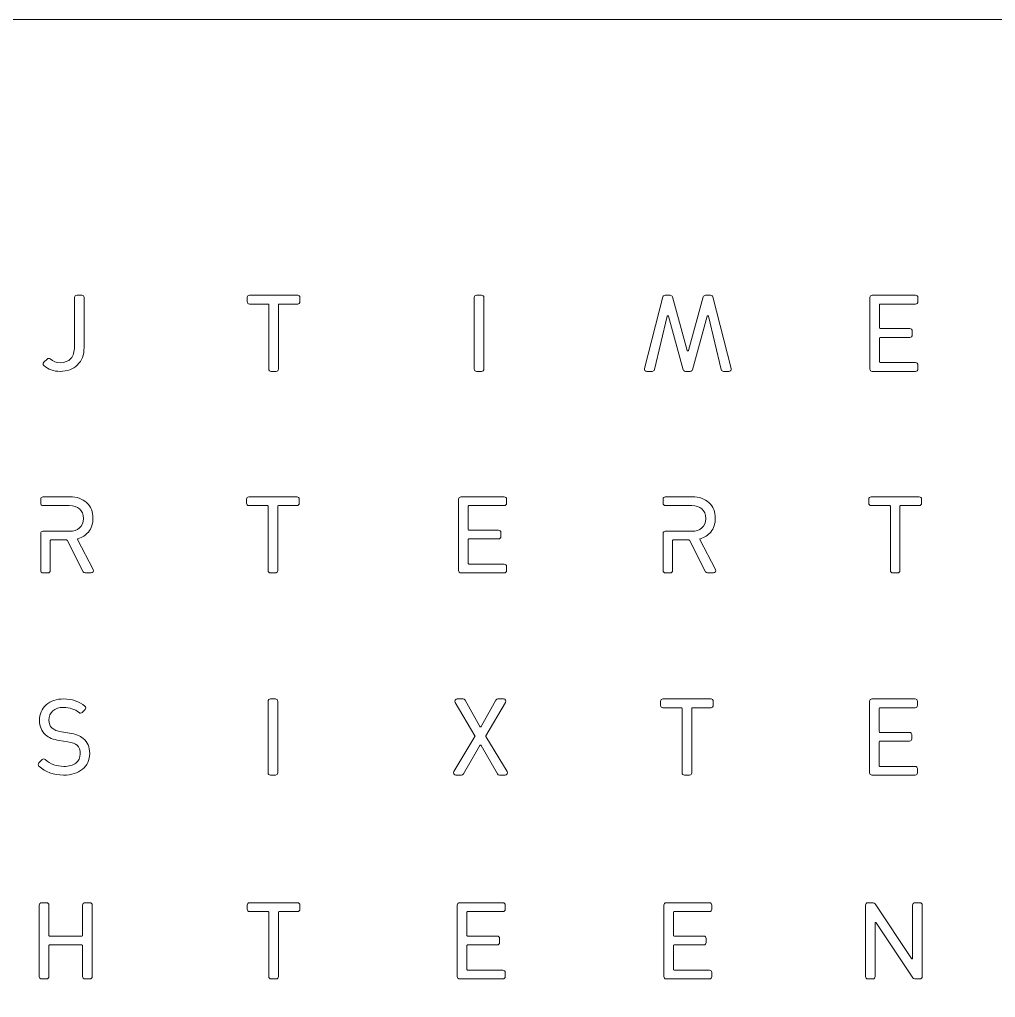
# Model space of a CAD drawing. Header units: millimetres. Extents: x -10 to 590, y -10 to 590.
# Drawn here: x 133 to 290.2, y 432.6 to 590.2 of the extents above; entities that cross this region are included whole.
import ezdxf

# ---------------------------------------------------------------- set-up
doc = ezdxf.new("R2010")
doc.units = ezdxf.units.MM
doc.header["$MEASUREMENT"] = 0
doc.layers.add('Layer 1', color=7, linetype='Continuous', lineweight=0)

msp = doc.modelspace()

# ---------------------------------------------------------------- linework, layer by layer
at = {"layer": 'Layer 1', "color": 18, "lineweight": 9, "true_color": 0x000000}
msp.add_lwpolyline([(590.16, -9.84), (-9.84, -9.84), (-9.84, 590.16), (590.16, 590.16)], close=True, dxfattribs=at)
at = {"layer": 'Layer 1', "color": 250, "lineweight": 9, "true_color": 0x231f20}
for points, knots in [([(139.58, 533.48), (138.54, 533.48), (137.66, 533.79), (136.95, 534.41), (136.88, 534.48), (136.83, 534.57), (136.83, 534.67), (136.83, 534.78), (136.87, 534.88), (136.94, 534.95), (136.94, 534.95), (137.46, 535.47), (137.46, 535.47), (137.6, 535.61), (137.81, 535.61), (137.96, 535.48), (138.42, 535.08), (138.97, 534.88), (139.58, 534.88), (140.32, 534.88), (140.9, 535.11), (141.29, 535.55), (141.69, 535.99), (141.89, 536.65), (141.89, 537.49), (141.89, 537.49), (141.89, 545.38), (141.89, 545.38), (141.89, 545.58), (142.06, 545.74), (142.26, 545.74), (142.26, 545.74), (143.06, 545.74), (143.06, 545.74), (143.26, 545.74), (143.43, 545.58), (143.43, 545.38), (143.43, 545.38), (143.43, 537.32), (143.43, 537.32), (143.43, 536.15), (143.07, 535.21), (142.36, 534.52), (141.65, 533.83), (140.72, 533.48), (139.58, 533.48)], [0, 0, 0, 0, 1, 1, 1, 2, 2, 2, 3, 3, 3, 4, 4, 4, 5, 5, 5, 6, 6, 6, 7, 7, 7, 8, 8, 8, 9, 9, 9, 10, 10, 10, 11, 11, 11, 12, 12, 12, 13, 13, 13, 14, 14, 14, 15, 15, 15, 15]), ([(174.35, 533.48), (174.35, 533.48), (173.54, 533.48), (173.54, 533.48), (173.34, 533.48), (173.17, 533.65), (173.17, 533.85), (173.17, 533.85), (173.17, 544.23), (173.17, 544.23), (173.17, 544.29), (173.12, 544.33), (173.06, 544.33), (173.06, 544.33), (170.07, 544.33), (170.07, 544.33), (169.86, 544.33), (169.7, 544.5), (169.7, 544.7), (169.7, 544.7), (169.7, 545.38), (169.7, 545.38), (169.7, 545.58), (169.86, 545.74), (170.07, 545.74), (170.07, 545.74), (177.82, 545.74), (177.82, 545.74), (178.02, 545.74), (178.19, 545.58), (178.19, 545.38), (178.19, 545.38), (178.19, 544.7), (178.19, 544.7), (178.19, 544.5), (178.02, 544.33), (177.82, 544.33), (177.82, 544.33), (174.82, 544.33), (174.82, 544.33), (174.76, 544.33), (174.72, 544.29), (174.72, 544.23), (174.72, 544.23), (174.72, 533.85), (174.72, 533.85), (174.72, 533.65), (174.55, 533.48), (174.35, 533.48)], [0, 0, 0, 0, 1, 1, 1, 2, 2, 2, 3, 3, 3, 4, 4, 4, 5, 5, 5, 6, 6, 6, 7, 7, 7, 8, 8, 8, 9, 9, 9, 10, 10, 10, 11, 11, 11, 12, 12, 12, 13, 13, 13, 14, 14, 14, 15, 15, 15, 16, 16, 16, 16]), ([(207.43, 533.48), (207.43, 533.48), (206.62, 533.48), (206.62, 533.48), (206.42, 533.48), (206.25, 533.65), (206.25, 533.85), (206.25, 533.85), (206.25, 545.38), (206.25, 545.38), (206.25, 545.58), (206.42, 545.74), (206.62, 545.74), (206.62, 545.74), (207.43, 545.74), (207.43, 545.74), (207.63, 545.74), (207.8, 545.58), (207.8, 545.38), (207.8, 545.38), (207.8, 533.85), (207.8, 533.85), (207.8, 533.65), (207.63, 533.48), (207.43, 533.48)], [0, 0, 0, 0, 1, 1, 1, 2, 2, 2, 3, 3, 3, 4, 4, 4, 5, 5, 5, 6, 6, 6, 7, 7, 7, 8, 8, 8, 8]), ([(247.26, 533.48), (247.26, 533.48), (246.38, 533.48), (246.38, 533.48), (246.21, 533.48), (246.06, 533.6), (246.02, 533.76), (246.02, 533.76), (243.94, 542.36), (243.94, 542.36), (243.92, 542.44), (243.86, 542.44), (243.84, 542.44), (243.82, 542.44), (243.76, 542.43), (243.74, 542.36), (243.74, 542.36), (241.38, 533.75), (241.38, 533.75), (241.34, 533.59), (241.19, 533.48), (241.03, 533.48), (241.03, 533.48), (240.24, 533.48), (240.24, 533.48), (240.08, 533.48), (239.93, 533.59), (239.89, 533.75), (239.89, 533.75), (237.53, 542.36), (237.53, 542.36), (237.51, 542.44), (237.45, 542.44), (237.43, 542.44), (237.41, 542.44), (237.35, 542.43), (237.33, 542.36), (237.33, 542.36), (235.25, 533.76), (235.25, 533.76), (235.21, 533.6), (235.06, 533.48), (234.89, 533.48), (234.89, 533.48), (234.01, 533.48), (234.01, 533.48), (233.9, 533.48), (233.79, 533.53), (233.72, 533.62), (233.65, 533.71), (233.63, 533.83), (233.66, 533.94), (233.66, 533.94), (236.6, 545.47), (236.6, 545.47), (236.64, 545.63), (236.79, 545.74), (236.96, 545.74), (236.96, 545.74), (237.79, 545.74), (237.79, 545.74), (237.96, 545.74), (238.1, 545.63), (238.15, 545.47), (238.15, 545.47), (240.53, 536.87), (240.53, 536.87), (240.55, 536.8), (240.62, 536.79), (240.64, 536.79), (240.65, 536.79), (240.72, 536.8), (240.74, 536.87), (240.74, 536.87), (243.12, 545.47), (243.12, 545.47), (243.17, 545.63), (243.31, 545.74), (243.48, 545.74), (243.48, 545.74), (244.31, 545.74), (244.31, 545.74), (244.48, 545.74), (244.63, 545.63), (244.67, 545.47), (244.67, 545.47), (247.61, 533.94), (247.61, 533.94), (247.64, 533.83), (247.62, 533.71), (247.55, 533.62), (247.48, 533.53), (247.37, 533.48), (247.26, 533.48)], [0, 0, 0, 0, 1, 1, 1, 2, 2, 2, 3, 3, 3, 4, 4, 4, 5, 5, 5, 6, 6, 6, 7, 7, 7, 8, 8, 8, 9, 9, 9, 10, 10, 10, 11, 11, 11, 12, 12, 12, 13, 13, 13, 14, 14, 14, 15, 15, 15, 16, 16, 16, 17, 17, 17, 18, 18, 18, 19, 19, 19, 20, 20, 20, 21, 21, 21, 22, 22, 22, 23, 23, 23, 24, 24, 24, 25, 25, 25, 26, 26, 26, 27, 27, 27, 28, 28, 28, 29, 29, 29, 30, 30, 30, 31, 31, 31, 31]), ([(277.3, 533.48), (277.3, 533.48), (270.32, 533.48), (270.32, 533.48), (270.12, 533.48), (269.95, 533.65), (269.95, 533.85), (269.95, 533.85), (269.95, 545.38), (269.95, 545.38), (269.95, 545.58), (270.12, 545.74), (270.32, 545.74), (270.32, 545.74), (277.3, 545.74), (277.3, 545.74), (277.5, 545.74), (277.67, 545.58), (277.67, 545.38), (277.67, 545.38), (277.67, 544.7), (277.67, 544.7), (277.67, 544.5), (277.5, 544.33), (277.3, 544.33), (277.3, 544.33), (271.6, 544.33), (271.6, 544.33), (271.55, 544.33), (271.5, 544.29), (271.5, 544.23), (271.5, 544.23), (271.5, 540.47), (271.5, 540.47), (271.5, 540.42), (271.55, 540.37), (271.6, 540.37), (271.6, 540.37), (276.39, 540.37), (276.39, 540.37), (276.59, 540.37), (276.76, 540.2), (276.76, 540), (276.76, 540), (276.76, 539.33), (276.76, 539.33), (276.76, 539.12), (276.59, 538.96), (276.39, 538.96), (276.39, 538.96), (271.6, 538.96), (271.6, 538.96), (271.55, 538.96), (271.5, 538.91), (271.5, 538.85), (271.5, 538.85), (271.5, 535), (271.5, 535), (271.5, 534.94), (271.55, 534.89), (271.6, 534.89), (271.6, 534.89), (277.3, 534.89), (277.3, 534.89), (277.5, 534.89), (277.67, 534.73), (277.67, 534.52), (277.67, 534.52), (277.67, 533.85), (277.67, 533.85), (277.67, 533.65), (277.5, 533.48), (277.3, 533.48)], [0, 0, 0, 0, 1, 1, 1, 2, 2, 2, 3, 3, 3, 4, 4, 4, 5, 5, 5, 6, 6, 6, 7, 7, 7, 8, 8, 8, 9, 9, 9, 10, 10, 10, 11, 11, 11, 12, 12, 12, 13, 13, 13, 14, 14, 14, 15, 15, 15, 16, 16, 16, 17, 17, 17, 18, 18, 18, 19, 19, 19, 20, 20, 20, 21, 21, 21, 22, 22, 22, 23, 23, 23, 24, 24, 24, 24]), ([(144.57, 501.01), (144.57, 501.01), (143.61, 501.01), (143.61, 501.01), (143.47, 501.01), (143.34, 501.09), (143.28, 501.21), (143.28, 501.21), (140.68, 506.28), (140.68, 506.28), (140.66, 506.31), (140.63, 506.33), (140.59, 506.33), (140.59, 506.33), (138.09, 506.33), (138.09, 506.33), (138.03, 506.33), (137.98, 506.29), (137.98, 506.23), (137.98, 506.23), (137.98, 501.38), (137.98, 501.38), (137.98, 501.17), (137.82, 501.01), (137.61, 501.01), (137.61, 501.01), (136.81, 501.01), (136.81, 501.01), (136.6, 501.01), (136.44, 501.17), (136.44, 501.38), (136.44, 501.38), (136.44, 507.36), (136.44, 507.36), (136.44, 507.56), (136.6, 507.73), (136.81, 507.73), (136.81, 507.73), (141.05, 507.73), (141.05, 507.73), (141.75, 507.73), (142.31, 507.91), (142.71, 508.26), (143.11, 508.61), (143.32, 509.12), (143.32, 509.79), (143.32, 510.46), (143.12, 510.96), (142.7, 511.32), (142.29, 511.68), (141.74, 511.86), (141.05, 511.86), (141.05, 511.86), (136.81, 511.86), (136.81, 511.86), (136.6, 511.86), (136.44, 512.03), (136.44, 512.23), (136.44, 512.23), (136.44, 512.9), (136.44, 512.9), (136.44, 513.11), (136.6, 513.27), (136.81, 513.27), (136.81, 513.27), (141.17, 513.27), (141.17, 513.27), (142.26, 513.27), (143.15, 512.96), (143.83, 512.34), (144.51, 511.71), (144.86, 510.86), (144.86, 509.8), (144.86, 508.92), (144.61, 508.18), (144.12, 507.6), (143.69, 507.09), (143.13, 506.73), (142.45, 506.53), (142.41, 506.52), (142.38, 506.5), (142.37, 506.47), (142.36, 506.45), (142.35, 506.42), (142.37, 506.38), (142.37, 506.38), (144.9, 501.55), (144.9, 501.55), (144.96, 501.43), (144.96, 501.3), (144.89, 501.19), (144.82, 501.08), (144.7, 501.01), (144.57, 501.01)], [0, 0, 0, 0, 1, 1, 1, 2, 2, 2, 3, 3, 3, 4, 4, 4, 5, 5, 5, 6, 6, 6, 7, 7, 7, 8, 8, 8, 9, 9, 9, 10, 10, 10, 11, 11, 11, 12, 12, 12, 13, 13, 13, 14, 14, 14, 15, 15, 15, 16, 16, 16, 17, 17, 17, 18, 18, 18, 19, 19, 19, 20, 20, 20, 21, 21, 21, 22, 22, 22, 23, 23, 23, 24, 24, 24, 25, 25, 25, 26, 26, 26, 27, 27, 27, 28, 28, 28, 29, 29, 29, 30, 30, 30, 31, 31, 31, 31]), ([(174.24, 501.01), (174.24, 501.01), (173.43, 501.01), (173.43, 501.01), (173.23, 501.01), (173.06, 501.17), (173.06, 501.38), (173.06, 501.38), (173.06, 511.76), (173.06, 511.76), (173.06, 511.82), (173.01, 511.86), (172.96, 511.86), (172.96, 511.86), (169.96, 511.86), (169.96, 511.86), (169.75, 511.86), (169.59, 512.03), (169.59, 512.23), (169.59, 512.23), (169.59, 512.9), (169.59, 512.9), (169.59, 513.11), (169.75, 513.27), (169.96, 513.27), (169.96, 513.27), (177.71, 513.27), (177.71, 513.27), (177.91, 513.27), (178.08, 513.11), (178.08, 512.9), (178.08, 512.9), (178.08, 512.23), (178.08, 512.23), (178.08, 512.03), (177.91, 511.86), (177.71, 511.86), (177.71, 511.86), (174.71, 511.86), (174.71, 511.86), (174.65, 511.86), (174.61, 511.82), (174.61, 511.76), (174.61, 511.76), (174.61, 501.38), (174.61, 501.38), (174.61, 501.17), (174.44, 501.01), (174.24, 501.01)], [0, 0, 0, 0, 1, 1, 1, 2, 2, 2, 3, 3, 3, 4, 4, 4, 5, 5, 5, 6, 6, 6, 7, 7, 7, 8, 8, 8, 9, 9, 9, 10, 10, 10, 11, 11, 11, 12, 12, 12, 13, 13, 13, 14, 14, 14, 15, 15, 15, 16, 16, 16, 16]), ([(211.08, 501.01), (211.08, 501.01), (204.1, 501.01), (204.1, 501.01), (203.9, 501.01), (203.73, 501.17), (203.73, 501.38), (203.73, 501.38), (203.73, 512.9), (203.73, 512.9), (203.73, 513.11), (203.9, 513.27), (204.1, 513.27), (204.1, 513.27), (211.08, 513.27), (211.08, 513.27), (211.28, 513.27), (211.45, 513.11), (211.45, 512.9), (211.45, 512.9), (211.45, 512.23), (211.45, 512.23), (211.45, 512.03), (211.28, 511.86), (211.08, 511.86), (211.08, 511.86), (205.39, 511.86), (205.39, 511.86), (205.33, 511.86), (205.28, 511.82), (205.28, 511.76), (205.28, 511.76), (205.28, 508), (205.28, 508), (205.28, 507.94), (205.33, 507.9), (205.39, 507.9), (205.39, 507.9), (210.17, 507.9), (210.17, 507.9), (210.37, 507.9), (210.54, 507.73), (210.54, 507.53), (210.54, 507.53), (210.54, 506.86), (210.54, 506.86), (210.54, 506.65), (210.37, 506.49), (210.17, 506.49), (210.17, 506.49), (205.39, 506.49), (205.39, 506.49), (205.33, 506.49), (205.28, 506.44), (205.28, 506.38), (205.28, 506.38), (205.28, 502.52), (205.28, 502.52), (205.28, 502.47), (205.33, 502.42), (205.39, 502.42), (205.39, 502.42), (211.08, 502.42), (211.08, 502.42), (211.28, 502.42), (211.45, 502.25), (211.45, 502.05), (211.45, 502.05), (211.45, 501.38), (211.45, 501.38), (211.45, 501.17), (211.28, 501.01), (211.08, 501.01)], [0, 0, 0, 0, 1, 1, 1, 2, 2, 2, 3, 3, 3, 4, 4, 4, 5, 5, 5, 6, 6, 6, 7, 7, 7, 8, 8, 8, 9, 9, 9, 10, 10, 10, 11, 11, 11, 12, 12, 12, 13, 13, 13, 14, 14, 14, 15, 15, 15, 16, 16, 16, 17, 17, 17, 18, 18, 18, 19, 19, 19, 20, 20, 20, 21, 21, 21, 22, 22, 22, 23, 23, 23, 24, 24, 24, 24]), ([(244.77, 501.01), (244.77, 501.01), (243.81, 501.01), (243.81, 501.01), (243.67, 501.01), (243.55, 501.09), (243.48, 501.21), (243.48, 501.21), (240.88, 506.28), (240.88, 506.28), (240.87, 506.31), (240.83, 506.33), (240.79, 506.33), (240.79, 506.33), (238.29, 506.33), (238.29, 506.33), (238.23, 506.33), (238.19, 506.29), (238.19, 506.23), (238.19, 506.23), (238.19, 501.38), (238.19, 501.38), (238.19, 501.17), (238.02, 501.01), (237.82, 501.01), (237.82, 501.01), (237.01, 501.01), (237.01, 501.01), (236.81, 501.01), (236.64, 501.17), (236.64, 501.38), (236.64, 501.38), (236.64, 507.36), (236.64, 507.36), (236.64, 507.56), (236.81, 507.73), (237.01, 507.73), (237.01, 507.73), (241.26, 507.73), (241.26, 507.73), (241.95, 507.73), (242.51, 507.91), (242.91, 508.26), (243.31, 508.61), (243.52, 509.12), (243.52, 509.79), (243.52, 510.46), (243.32, 510.96), (242.9, 511.32), (242.49, 511.68), (241.94, 511.86), (241.26, 511.86), (241.26, 511.86), (237.01, 511.86), (237.01, 511.86), (236.81, 511.86), (236.64, 512.03), (236.64, 512.23), (236.64, 512.23), (236.64, 512.9), (236.64, 512.9), (236.64, 513.11), (236.81, 513.27), (237.01, 513.27), (237.01, 513.27), (241.37, 513.27), (241.37, 513.27), (242.46, 513.27), (243.35, 512.96), (244.03, 512.34), (244.72, 511.71), (245.06, 510.86), (245.06, 509.8), (245.06, 508.92), (244.81, 508.18), (244.32, 507.6), (243.89, 507.09), (243.33, 506.73), (242.65, 506.53), (242.61, 506.52), (242.58, 506.5), (242.57, 506.47), (242.56, 506.45), (242.56, 506.42), (242.57, 506.38), (242.57, 506.38), (245.1, 501.55), (245.1, 501.55), (245.16, 501.43), (245.16, 501.3), (245.09, 501.19), (245.02, 501.08), (244.9, 501.01), (244.77, 501.01)], [0, 0, 0, 0, 1, 1, 1, 2, 2, 2, 3, 3, 3, 4, 4, 4, 5, 5, 5, 6, 6, 6, 7, 7, 7, 8, 8, 8, 9, 9, 9, 10, 10, 10, 11, 11, 11, 12, 12, 12, 13, 13, 13, 14, 14, 14, 15, 15, 15, 16, 16, 16, 17, 17, 17, 18, 18, 18, 19, 19, 19, 20, 20, 20, 21, 21, 21, 22, 22, 22, 23, 23, 23, 24, 24, 24, 25, 25, 25, 26, 26, 26, 27, 27, 27, 28, 28, 28, 29, 29, 29, 30, 30, 30, 31, 31, 31, 31]), ([(274.42, 501.01), (274.42, 501.01), (273.62, 501.01), (273.62, 501.01), (273.41, 501.01), (273.25, 501.17), (273.25, 501.38), (273.25, 501.38), (273.25, 511.76), (273.25, 511.76), (273.25, 511.82), (273.2, 511.86), (273.14, 511.86), (273.14, 511.86), (270.14, 511.86), (270.14, 511.86), (269.94, 511.86), (269.77, 512.03), (269.77, 512.23), (269.77, 512.23), (269.77, 512.9), (269.77, 512.9), (269.77, 513.11), (269.94, 513.27), (270.14, 513.27), (270.14, 513.27), (277.89, 513.27), (277.89, 513.27), (278.1, 513.27), (278.26, 513.11), (278.26, 512.9), (278.26, 512.9), (278.26, 512.23), (278.26, 512.23), (278.26, 512.03), (278.1, 511.86), (277.89, 511.86), (277.89, 511.86), (274.9, 511.86), (274.9, 511.86), (274.84, 511.86), (274.79, 511.82), (274.79, 511.76), (274.79, 511.76), (274.79, 501.38), (274.79, 501.38), (274.79, 501.17), (274.63, 501.01), (274.42, 501.01)], [0, 0, 0, 0, 1, 1, 1, 2, 2, 2, 3, 3, 3, 4, 4, 4, 5, 5, 5, 6, 6, 6, 7, 7, 7, 8, 8, 8, 9, 9, 9, 10, 10, 10, 11, 11, 11, 12, 12, 12, 13, 13, 13, 14, 14, 14, 15, 15, 15, 16, 16, 16, 16]), ([(140.12, 468.44), (138.53, 468.44), (137.2, 468.92), (136.16, 469.87), (136.09, 469.94), (136.05, 470.03), (136.04, 470.13), (136.04, 470.23), (136.08, 470.33), (136.15, 470.4), (136.15, 470.4), (136.69, 470.93), (136.69, 470.93), (136.82, 471.07), (137.04, 471.07), (137.19, 470.94), (137.99, 470.21), (138.99, 469.84), (140.15, 469.84), (140.98, 469.84), (141.64, 470.02), (142.11, 470.39), (142.58, 470.75), (142.81, 471.24), (142.81, 471.89), (142.81, 472.5), (142.63, 472.96), (142.29, 473.27), (142.01, 473.51), (141.51, 473.69), (140.81, 473.8), (140.81, 473.8), (139.44, 474.01), (139.44, 474.01), (138.48, 474.16), (137.72, 474.47), (137.2, 474.94), (136.57, 475.5), (136.26, 476.27), (136.26, 477.25), (136.26, 478.29), (136.62, 479.13), (137.32, 479.76), (138.02, 480.39), (138.98, 480.71), (140.17, 480.71), (141.48, 480.71), (142.63, 480.32), (143.57, 479.55), (143.65, 479.49), (143.7, 479.39), (143.71, 479.29), (143.71, 479.19), (143.67, 479.08), (143.6, 479.01), (143.6, 479.01), (143.12, 478.53), (143.12, 478.53), (142.99, 478.4), (142.77, 478.39), (142.63, 478.51), (141.94, 479.07), (141.1, 479.35), (140.12, 479.35), (139.38, 479.35), (138.8, 479.16), (138.39, 478.79), (137.97, 478.41), (137.77, 477.92), (137.77, 477.29), (137.77, 476.73), (137.93, 476.32), (138.27, 476.03), (138.61, 475.73), (139.12, 475.53), (139.78, 475.42), (139.78, 475.42), (141.07, 475.22), (141.07, 475.22), (142.05, 475.07), (142.8, 474.79), (143.29, 474.36), (143.98, 473.78), (144.33, 472.96), (144.33, 471.92), (144.33, 470.86), (143.94, 470), (143.17, 469.38), (142.41, 468.76), (141.38, 468.44), (140.12, 468.44)], [0, 0, 0, 0, 1, 1, 1, 2, 2, 2, 3, 3, 3, 4, 4, 4, 5, 5, 5, 6, 6, 6, 7, 7, 7, 8, 8, 8, 9, 9, 9, 10, 10, 10, 11, 11, 11, 12, 12, 12, 13, 13, 13, 14, 14, 14, 15, 15, 15, 16, 16, 16, 17, 17, 17, 18, 18, 18, 19, 19, 19, 20, 20, 20, 21, 21, 21, 22, 22, 22, 23, 23, 23, 24, 24, 24, 25, 25, 25, 26, 26, 26, 27, 27, 27, 28, 28, 28, 29, 29, 29, 30, 30, 30, 30]), ([(174.23, 468.44), (174.23, 468.44), (173.42, 468.44), (173.42, 468.44), (173.22, 468.44), (173.05, 468.61), (173.05, 468.81), (173.05, 468.81), (173.05, 480.34), (173.05, 480.34), (173.05, 480.54), (173.22, 480.71), (173.42, 480.71), (173.42, 480.71), (174.23, 480.71), (174.23, 480.71), (174.43, 480.71), (174.6, 480.54), (174.6, 480.34), (174.6, 480.34), (174.6, 468.81), (174.6, 468.81), (174.6, 468.61), (174.43, 468.44), (174.23, 468.44)], [0, 0, 0, 0, 1, 1, 1, 2, 2, 2, 3, 3, 3, 4, 4, 4, 5, 5, 5, 6, 6, 6, 7, 7, 7, 8, 8, 8, 8]), ([(211.23, 468.44), (211.23, 468.44), (210.3, 468.44), (210.3, 468.44), (210.17, 468.44), (210.05, 468.52), (209.98, 468.63), (209.98, 468.63), (207.34, 473.2), (207.34, 473.2), (207.31, 473.24), (207.26, 473.25), (207.25, 473.25), (207.23, 473.25), (207.19, 473.24), (207.16, 473.2), (207.16, 473.2), (204.5, 468.63), (204.5, 468.63), (204.44, 468.51), (204.31, 468.44), (204.18, 468.44), (204.18, 468.44), (203.29, 468.44), (203.29, 468.44), (203.15, 468.44), (203.03, 468.51), (202.97, 468.63), (202.9, 468.75), (202.9, 468.89), (202.97, 469), (202.97, 469), (206.36, 474.68), (206.36, 474.68), (206.38, 474.71), (206.38, 474.75), (206.36, 474.78), (206.36, 474.78), (203.2, 480.15), (203.2, 480.15), (203.13, 480.27), (203.13, 480.41), (203.2, 480.52), (203.27, 480.64), (203.39, 480.71), (203.52, 480.71), (203.52, 480.71), (204.45, 480.71), (204.45, 480.71), (204.58, 480.71), (204.71, 480.64), (204.77, 480.52), (204.77, 480.52), (207.16, 476.27), (207.16, 476.27), (207.19, 476.23), (207.23, 476.22), (207.25, 476.22), (207.27, 476.22), (207.32, 476.23), (207.34, 476.27), (207.34, 476.27), (209.73, 480.52), (209.73, 480.52), (209.8, 480.64), (209.92, 480.71), (210.05, 480.71), (210.05, 480.71), (210.98, 480.71), (210.98, 480.71), (211.12, 480.71), (211.24, 480.64), (211.3, 480.52), (211.37, 480.41), (211.37, 480.27), (211.3, 480.15), (211.3, 480.15), (208.13, 474.78), (208.13, 474.78), (208.11, 474.75), (208.11, 474.71), (208.13, 474.68), (208.13, 474.68), (211.55, 469), (211.55, 469), (211.62, 468.89), (211.62, 468.75), (211.55, 468.63), (211.48, 468.51), (211.36, 468.44), (211.23, 468.44)], [0, 0, 0, 0, 1, 1, 1, 2, 2, 2, 3, 3, 3, 4, 4, 4, 5, 5, 5, 6, 6, 6, 7, 7, 7, 8, 8, 8, 9, 9, 9, 10, 10, 10, 11, 11, 11, 12, 12, 12, 13, 13, 13, 14, 14, 14, 15, 15, 15, 16, 16, 16, 17, 17, 17, 18, 18, 18, 19, 19, 19, 20, 20, 20, 21, 21, 21, 22, 22, 22, 23, 23, 23, 24, 24, 24, 25, 25, 25, 26, 26, 26, 27, 27, 27, 28, 28, 28, 29, 29, 29, 30, 30, 30, 30]), ([(240.9, 468.44), (240.9, 468.44), (240.09, 468.44), (240.09, 468.44), (239.89, 468.44), (239.72, 468.61), (239.72, 468.81), (239.72, 468.81), (239.72, 479.19), (239.72, 479.19), (239.72, 479.25), (239.67, 479.3), (239.62, 479.3), (239.62, 479.3), (236.62, 479.3), (236.62, 479.3), (236.42, 479.3), (236.25, 479.46), (236.25, 479.67), (236.25, 479.67), (236.25, 480.34), (236.25, 480.34), (236.25, 480.54), (236.42, 480.71), (236.62, 480.71), (236.62, 480.71), (244.37, 480.71), (244.37, 480.71), (244.57, 480.71), (244.74, 480.54), (244.74, 480.34), (244.74, 480.34), (244.74, 479.67), (244.74, 479.67), (244.74, 479.46), (244.57, 479.3), (244.37, 479.3), (244.37, 479.3), (241.37, 479.3), (241.37, 479.3), (241.31, 479.3), (241.27, 479.25), (241.27, 479.19), (241.27, 479.19), (241.27, 468.81), (241.27, 468.81), (241.27, 468.61), (241.1, 468.44), (240.9, 468.44)], [0, 0, 0, 0, 1, 1, 1, 2, 2, 2, 3, 3, 3, 4, 4, 4, 5, 5, 5, 6, 6, 6, 7, 7, 7, 8, 8, 8, 9, 9, 9, 10, 10, 10, 11, 11, 11, 12, 12, 12, 13, 13, 13, 14, 14, 14, 15, 15, 15, 16, 16, 16, 16]), ([(277.24, 468.44), (277.24, 468.44), (270.27, 468.44), (270.27, 468.44), (270.07, 468.44), (269.9, 468.61), (269.9, 468.81), (269.9, 468.81), (269.9, 480.34), (269.9, 480.34), (269.9, 480.54), (270.07, 480.71), (270.27, 480.71), (270.27, 480.71), (277.24, 480.71), (277.24, 480.71), (277.45, 480.71), (277.61, 480.54), (277.61, 480.34), (277.61, 480.34), (277.61, 479.67), (277.61, 479.67), (277.61, 479.46), (277.45, 479.3), (277.24, 479.3), (277.24, 479.3), (271.55, 479.3), (271.55, 479.3), (271.49, 479.3), (271.45, 479.25), (271.45, 479.19), (271.45, 479.19), (271.45, 475.44), (271.45, 475.44), (271.45, 475.38), (271.49, 475.33), (271.55, 475.33), (271.55, 475.33), (276.33, 475.33), (276.33, 475.33), (276.54, 475.33), (276.7, 475.17), (276.7, 474.96), (276.7, 474.96), (276.7, 474.29), (276.7, 474.29), (276.7, 474.09), (276.54, 473.92), (276.33, 473.92), (276.33, 473.92), (271.55, 473.92), (271.55, 473.92), (271.49, 473.92), (271.45, 473.87), (271.45, 473.82), (271.45, 473.82), (271.45, 469.96), (271.45, 469.96), (271.45, 469.9), (271.49, 469.85), (271.55, 469.85), (271.55, 469.85), (277.24, 469.85), (277.24, 469.85), (277.45, 469.85), (277.61, 469.69), (277.61, 469.49), (277.61, 469.49), (277.61, 468.81), (277.61, 468.81), (277.61, 468.61), (277.45, 468.44), (277.24, 468.44)], [0, 0, 0, 0, 1, 1, 1, 2, 2, 2, 3, 3, 3, 4, 4, 4, 5, 5, 5, 6, 6, 6, 7, 7, 7, 8, 8, 8, 9, 9, 9, 10, 10, 10, 11, 11, 11, 12, 12, 12, 13, 13, 13, 14, 14, 14, 15, 15, 15, 16, 16, 16, 17, 17, 17, 18, 18, 18, 19, 19, 19, 20, 20, 20, 21, 21, 21, 22, 22, 22, 23, 23, 23, 24, 24, 24, 24]), ([(144.37, 435.61), (144.37, 435.61), (143.57, 435.61), (143.57, 435.61), (143.36, 435.61), (143.2, 435.78), (143.2, 435.98), (143.2, 435.98), (143.2, 440.98), (143.2, 440.98), (143.2, 441.04), (143.15, 441.09), (143.09, 441.09), (143.09, 441.09), (137.87, 441.09), (137.87, 441.09), (137.81, 441.09), (137.77, 441.04), (137.77, 440.98), (137.77, 440.98), (137.77, 435.98), (137.77, 435.98), (137.77, 435.78), (137.6, 435.61), (137.4, 435.61), (137.4, 435.61), (136.59, 435.61), (136.59, 435.61), (136.39, 435.61), (136.22, 435.78), (136.22, 435.98), (136.22, 435.98), (136.22, 447.5), (136.22, 447.5), (136.22, 447.71), (136.39, 447.87), (136.59, 447.87), (136.59, 447.87), (137.4, 447.87), (137.4, 447.87), (137.6, 447.87), (137.77, 447.71), (137.77, 447.5), (137.77, 447.5), (137.77, 442.6), (137.77, 442.6), (137.77, 442.54), (137.81, 442.5), (137.87, 442.5), (137.87, 442.5), (143.09, 442.5), (143.09, 442.5), (143.15, 442.5), (143.2, 442.54), (143.2, 442.6), (143.2, 442.6), (143.2, 447.5), (143.2, 447.5), (143.2, 447.71), (143.36, 447.87), (143.57, 447.87), (143.57, 447.87), (144.37, 447.87), (144.37, 447.87), (144.58, 447.87), (144.74, 447.71), (144.74, 447.5), (144.74, 447.5), (144.74, 435.98), (144.74, 435.98), (144.74, 435.78), (144.58, 435.61), (144.37, 435.61)], [0, 0, 0, 0, 1, 1, 1, 2, 2, 2, 3, 3, 3, 4, 4, 4, 5, 5, 5, 6, 6, 6, 7, 7, 7, 8, 8, 8, 9, 9, 9, 10, 10, 10, 11, 11, 11, 12, 12, 12, 13, 13, 13, 14, 14, 14, 15, 15, 15, 16, 16, 16, 17, 17, 17, 18, 18, 18, 19, 19, 19, 20, 20, 20, 21, 21, 21, 22, 22, 22, 23, 23, 23, 24, 24, 24, 24]), ([(174.35, 435.61), (174.35, 435.61), (173.54, 435.61), (173.54, 435.61), (173.34, 435.61), (173.17, 435.78), (173.17, 435.98), (173.17, 435.98), (173.17, 446.36), (173.17, 446.36), (173.17, 446.42), (173.12, 446.46), (173.06, 446.46), (173.06, 446.46), (170.07, 446.46), (170.07, 446.46), (169.86, 446.46), (169.7, 446.63), (169.7, 446.83), (169.7, 446.83), (169.7, 447.5), (169.7, 447.5), (169.7, 447.71), (169.86, 447.87), (170.07, 447.87), (170.07, 447.87), (177.82, 447.87), (177.82, 447.87), (178.02, 447.87), (178.19, 447.71), (178.19, 447.5), (178.19, 447.5), (178.19, 446.83), (178.19, 446.83), (178.19, 446.63), (178.02, 446.46), (177.82, 446.46), (177.82, 446.46), (174.82, 446.46), (174.82, 446.46), (174.76, 446.46), (174.72, 446.42), (174.72, 446.36), (174.72, 446.36), (174.72, 435.98), (174.72, 435.98), (174.72, 435.78), (174.55, 435.61), (174.35, 435.61)], [0, 0, 0, 0, 1, 1, 1, 2, 2, 2, 3, 3, 3, 4, 4, 4, 5, 5, 5, 6, 6, 6, 7, 7, 7, 8, 8, 8, 9, 9, 9, 10, 10, 10, 11, 11, 11, 12, 12, 12, 13, 13, 13, 14, 14, 14, 15, 15, 15, 16, 16, 16, 16]), ([(210.87, 435.61), (210.87, 435.61), (203.89, 435.61), (203.89, 435.61), (203.69, 435.61), (203.52, 435.78), (203.52, 435.98), (203.52, 435.98), (203.52, 447.5), (203.52, 447.5), (203.52, 447.71), (203.69, 447.87), (203.89, 447.87), (203.89, 447.87), (210.87, 447.87), (210.87, 447.87), (211.07, 447.87), (211.24, 447.71), (211.24, 447.5), (211.24, 447.5), (211.24, 446.83), (211.24, 446.83), (211.24, 446.63), (211.07, 446.46), (210.87, 446.46), (210.87, 446.46), (205.17, 446.46), (205.17, 446.46), (205.11, 446.46), (205.07, 446.42), (205.07, 446.36), (205.07, 446.36), (205.07, 442.6), (205.07, 442.6), (205.07, 442.54), (205.11, 442.5), (205.17, 442.5), (205.17, 442.5), (209.96, 442.5), (209.96, 442.5), (210.16, 442.5), (210.32, 442.33), (210.32, 442.13), (210.32, 442.13), (210.32, 441.46), (210.32, 441.46), (210.32, 441.25), (210.16, 441.09), (209.96, 441.09), (209.96, 441.09), (205.17, 441.09), (205.17, 441.09), (205.11, 441.09), (205.07, 441.04), (205.07, 440.98), (205.07, 440.98), (205.07, 437.13), (205.07, 437.13), (205.07, 437.07), (205.11, 437.02), (205.17, 437.02), (205.17, 437.02), (210.87, 437.02), (210.87, 437.02), (211.07, 437.02), (211.24, 436.85), (211.24, 436.65), (211.24, 436.65), (211.24, 435.98), (211.24, 435.98), (211.24, 435.78), (211.07, 435.61), (210.87, 435.61)], [0, 0, 0, 0, 1, 1, 1, 2, 2, 2, 3, 3, 3, 4, 4, 4, 5, 5, 5, 6, 6, 6, 7, 7, 7, 8, 8, 8, 9, 9, 9, 10, 10, 10, 11, 11, 11, 12, 12, 12, 13, 13, 13, 14, 14, 14, 15, 15, 15, 16, 16, 16, 17, 17, 17, 18, 18, 18, 19, 19, 19, 20, 20, 20, 21, 21, 21, 22, 22, 22, 23, 23, 23, 24, 24, 24, 24]), ([(244.12, 435.61), (244.12, 435.61), (237.15, 435.61), (237.15, 435.61), (236.94, 435.61), (236.78, 435.78), (236.78, 435.98), (236.78, 435.98), (236.78, 447.5), (236.78, 447.5), (236.78, 447.71), (236.94, 447.87), (237.15, 447.87), (237.15, 447.87), (244.12, 447.87), (244.12, 447.87), (244.33, 447.87), (244.49, 447.71), (244.49, 447.5), (244.49, 447.5), (244.49, 446.83), (244.49, 446.83), (244.49, 446.63), (244.33, 446.46), (244.12, 446.46), (244.12, 446.46), (238.43, 446.46), (238.43, 446.46), (238.37, 446.46), (238.32, 446.42), (238.32, 446.36), (238.32, 446.36), (238.32, 442.6), (238.32, 442.6), (238.32, 442.54), (238.37, 442.5), (238.43, 442.5), (238.43, 442.5), (243.21, 442.5), (243.21, 442.5), (243.42, 442.5), (243.58, 442.33), (243.58, 442.13), (243.58, 442.13), (243.58, 441.46), (243.58, 441.46), (243.58, 441.25), (243.42, 441.09), (243.21, 441.09), (243.21, 441.09), (238.43, 441.09), (238.43, 441.09), (238.37, 441.09), (238.32, 441.04), (238.32, 440.98), (238.32, 440.98), (238.32, 437.13), (238.32, 437.13), (238.32, 437.07), (238.37, 437.02), (238.43, 437.02), (238.43, 437.02), (244.12, 437.02), (244.12, 437.02), (244.33, 437.02), (244.49, 436.85), (244.49, 436.65), (244.49, 436.65), (244.49, 435.98), (244.49, 435.98), (244.49, 435.78), (244.33, 435.61), (244.12, 435.61)], [0, 0, 0, 0, 1, 1, 1, 2, 2, 2, 3, 3, 3, 4, 4, 4, 5, 5, 5, 6, 6, 6, 7, 7, 7, 8, 8, 8, 9, 9, 9, 10, 10, 10, 11, 11, 11, 12, 12, 12, 13, 13, 13, 14, 14, 14, 15, 15, 15, 16, 16, 16, 17, 17, 17, 18, 18, 18, 19, 19, 19, 20, 20, 20, 21, 21, 21, 22, 22, 22, 23, 23, 23, 24, 24, 24, 24]), ([(278.01, 435.61), (278.01, 435.61), (277.16, 435.61), (277.16, 435.61), (277.03, 435.61), (276.92, 435.67), (276.85, 435.78), (276.85, 435.78), (270.98, 444.63), (270.98, 444.63), (270.94, 444.7), (270.88, 444.68), (270.87, 444.68), (270.85, 444.67), (270.79, 444.65), (270.79, 444.58), (270.79, 444.58), (270.79, 435.98), (270.79, 435.98), (270.79, 435.78), (270.63, 435.61), (270.42, 435.61), (270.42, 435.61), (269.62, 435.61), (269.62, 435.61), (269.41, 435.61), (269.25, 435.78), (269.25, 435.98), (269.25, 435.98), (269.25, 447.5), (269.25, 447.5), (269.25, 447.71), (269.41, 447.87), (269.62, 447.87), (269.62, 447.87), (270.46, 447.87), (270.46, 447.87), (270.59, 447.87), (270.7, 447.81), (270.77, 447.71), (270.77, 447.71), (276.64, 438.88), (276.64, 438.88), (276.68, 438.82), (276.74, 438.83), (276.76, 438.84), (276.77, 438.84), (276.83, 438.87), (276.83, 438.94), (276.83, 438.94), (276.83, 447.5), (276.83, 447.5), (276.83, 447.71), (277, 447.87), (277.2, 447.87), (277.2, 447.87), (278.01, 447.87), (278.01, 447.87), (278.21, 447.87), (278.38, 447.71), (278.38, 447.5), (278.38, 447.5), (278.38, 435.98), (278.38, 435.98), (278.38, 435.78), (278.21, 435.61), (278.01, 435.61)], [0, 0, 0, 0, 1, 1, 1, 2, 2, 2, 3, 3, 3, 4, 4, 4, 5, 5, 5, 6, 6, 6, 7, 7, 7, 8, 8, 8, 9, 9, 9, 10, 10, 10, 11, 11, 11, 12, 12, 12, 13, 13, 13, 14, 14, 14, 15, 15, 15, 16, 16, 16, 17, 17, 17, 18, 18, 18, 19, 19, 19, 20, 20, 20, 21, 21, 21, 22, 22, 22, 22])]:
    msp.add_open_spline(points, degree=3, knots=knots, dxfattribs=at)

doc.saveas('drawing.dxf')
